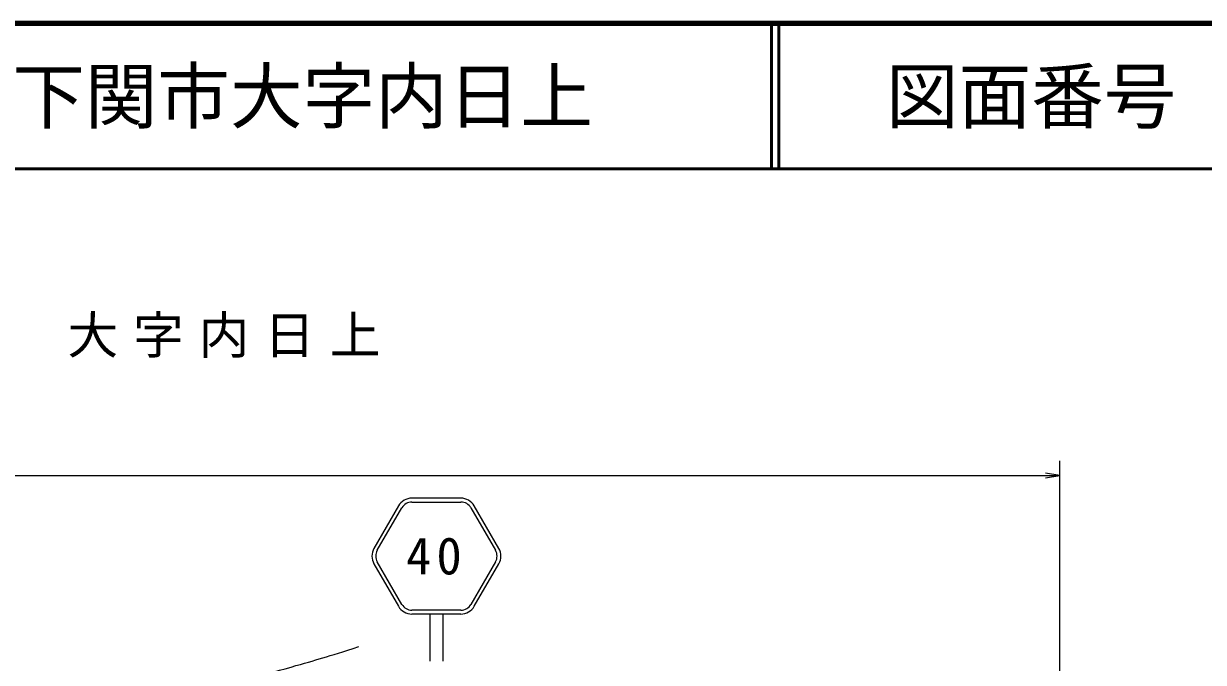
# Model space of a CAD drawing. Units: millimetres, scale not verified. Extents: x 40000 to 680000, y 20000 to 380000.
# Drawn here: x 457228 to 538481, y 336000 to 380000 of the extents above; entities that cross this region are included whole.
import ezdxf
from ezdxf.enums import TextEntityAlignment as Align

# ---------------------------------------------------------------- set-up
doc = ezdxf.new("R2010")
doc.units = ezdxf.units.MM
doc.header["$LTSCALE"] = 1000
for name, color, linetype, lineweight in [('M-BGD', 7, 'Continuous', 25), ('M-STR-HTXT', 7, 'Continuous', 13), ('M-STR-STRC', 7, 'Continuous', 25), ('M-TTL', 2, 'Continuous', 140), ('M-TTL-LINE', 7, 'Continuous', 50)]:
    doc.layers.add(name, color=color, linetype=linetype, lineweight=lineweight)
doc.layers.add('M-BMK-HTXT', color=7, linetype='Continuous')
doc.layers.add('M-TTL-TXT', color=7, linetype='Continuous')
doc.styles.add('ＭＳ ゴシック', font='')
doc.styles.get('ＭＳ ゴシック').set_extended_font_data('MS Gothic')

# ---------------------------------------------------------------- blocks, each defined once
blk = doc.blocks.new('open_arrow')
at = {"color": 0, "linetype": 'Continuous', "lineweight": -2}
blk.add_lwpolyline([(7.5, 1.25), (0, 0), (7.5, -1.25)], dxfattribs=at)

msp = doc.modelspace()

# ---------------------------------------------------------------- linework, layer by layer
at = {"layer": 'M-BGD'}
msp.add_open_spline([(359213, 292903), (362515, 293079), (363501, 293148), (366222, 293545), (369298, 293993), (371025, 294321), (374004, 295209), (377430, 296229), (379278, 297040), (382568, 298439), (384992, 299469), (386372, 300032), (388637, 301375), (390079, 302230), (390765, 302896), (392161, 303822), (394972, 305689), (396556, 306730), (399502, 308374), (401855, 309687), (403268, 310254), (405767, 311262), (408957, 312548), (410865, 312938), (414136, 314002), (416620, 314810), (418095, 315037), (420499, 316058), (422632, 316964), (423781, 317602), (425735, 318848), (428364, 320522), (429615, 321778), (432147, 323595), (434590, 325348), (435854, 326501), (438460, 328000), (439975, 328871), (440909, 329224), (442572, 329762), (445579, 330735), (447377, 330895), (450500, 331377), (454135, 331938), (456210, 331963), (459848, 332503), (463762, 333083), (465960, 333403), (469832, 334216), (472128, 334697), (473397, 335051), (475656, 335684), (477487, 336197), (478087, 336379), (480318, 337085)], degree=3, knots=[0, 0, 0, 0, 1, 1, 1, 2, 2, 2, 3, 3, 3, 4, 4, 4, 5, 5, 5, 6, 6, 6, 7, 7, 7, 8, 8, 8, 9, 9, 9, 10, 10, 10, 11, 11, 11, 12, 12, 12, 13, 13, 13, 14, 14, 14, 15, 15, 15, 16, 16, 16, 17, 17, 17, 18, 18, 18, 18], dxfattribs=at)
at = {"layer": 'M-STR-HTXT'}
for p, q in [((528595, 331046), (528595, 349877)), ((127345, 348877), (528595, 348877))]:
    msp.add_line(p, q, dxfattribs=at)
at = {"layer": 'M-STR-STRC'}
for p, q in [((487348, 347312), (483970, 347312)), ((483970, 347046), (487348, 347046)), ((483048, 346780), (481359, 343854)), ((481589, 343721), (483278, 346647)), ((488039, 346647), (489729, 343721)), ((489959, 343854), (488270, 346780)), ((483278, 339997), (481589, 342923)), ((489729, 342923), (488039, 339997)), ((481359, 342790), (483048, 339864)), ((488270, 339864), (489959, 342790)), ((487348, 339598), (483970, 339598)), ((487348, 339332), (483970, 339332)), ((485214, 339332), (485214, 336089)), ((486105, 339332), (486105, 336089))]:
    msp.add_line(p, q, dxfattribs=at)
for centre, radius, start, end in [((483970, 346248), 1064, 90, 150), ((483970, 346248), 798, 90, 150), ((487348, 346248), 1064, 30, 90), ((487348, 346248), 798, 30, 90), ((482280, 343322), 1064, 150, 210), ((482280, 343322), 798, 150, 210), ((489038, 343322), 798, 330, 30.00002), ((489038, 343322), 1064, 330, 30), ((483970, 340396), 1064, 210, 270), ((483970, 340396), 798, 210, 270), ((487348, 340396), 798, 270, 330), ((487348, 340396), 1064, 270, 330)]:
    msp.add_arc(centre, radius, start, end, dxfattribs=at)
at = {"layer": 'M-TTL'}
msp.add_line((680000, 380000), (40000, 380000), dxfattribs=at)
at = {"layer": 'M-TTL-LINE'}
for p, q in [((508747, 380000), (508747, 370000)), ((509247, 380000), (509247, 370000)), ((40000, 370000), (680000, 370000))]:
    msp.add_line(p, q, dxfattribs=at)

# ---------------------------------------------------------------- block references
at = {"layer": 'M-STR-HTXT', "xscale": 133, "yscale": 133, "rotation": 180}
msp.add_blockref('open_arrow', (528595, 348877), dxfattribs=at)

# ---------------------------------------------------------------- texts
at = {"layer": 'M-BMK-HTXT', "insert": (460247, 358405), "char_height": 2566, "attachment_point": 4, "style": 'ＭＳ ゴシック'}
msp.add_mtext('\\T1.29;大字内日上', dxfattribs=at)
at = {"layer": 'M-STR-STRC', "insert": (485659, 343322), "char_height": 2566, "attachment_point": 5, "style": 'ＭＳ ゴシック'}
msp.add_mtext('\\T1.2;40', dxfattribs=at)
at = {"layer": 'M-TTL-TXT', "style": 'ＭＳ ゴシック'}
msp.add_text('下関市豊浦町大字市之内・下関市大字内日上', height=3666, dxfattribs=at).set_placement((396439, 375000), align=Align.MIDDLE_LEFT)
msp.add_text('図面番号', height=3666, dxfattribs=at).set_placement((526622, 375000), align=Align.MIDDLE_CENTER)

doc.saveas('drawing.dxf')
